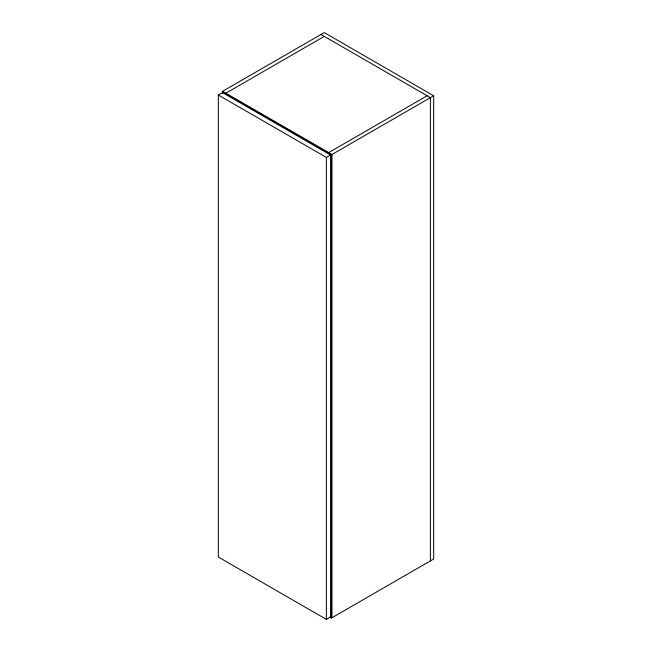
<?xml version="1.0" encoding="UTF-8"?>
<svg xmlns="http://www.w3.org/2000/svg" width="652" height="652" viewBox="0 0 652 652"><rect width="100%" height="100%" fill="white"/><g stroke="black" fill="none" stroke-linecap="round" stroke-linejoin="round"><path stroke-width="0.98" d="M218.322 95.029L222.511 92.608L330.556 154.989L330.556 616.979L326.367 619.4L218.322 557.02L218.322 95.029L326.367 157.409L330.556 154.989M225.429 93.456L324.264 36.39M328.282 152.837L427.117 95.771M433.678 95.771L324.264 32.6L222.145 91.557L331.558 154.728L433.678 95.771L433.678 559.017L331.558 617.982L329.92 617.028M320.988 34.499L430.401 97.661L430.401 560.916M331.925 617.77L331.925 154.516L222.511 91.345L222.511 93.383M331.558 154.728L331.558 617.982M326.367 157.409L326.367 619.4"/></g></svg>
